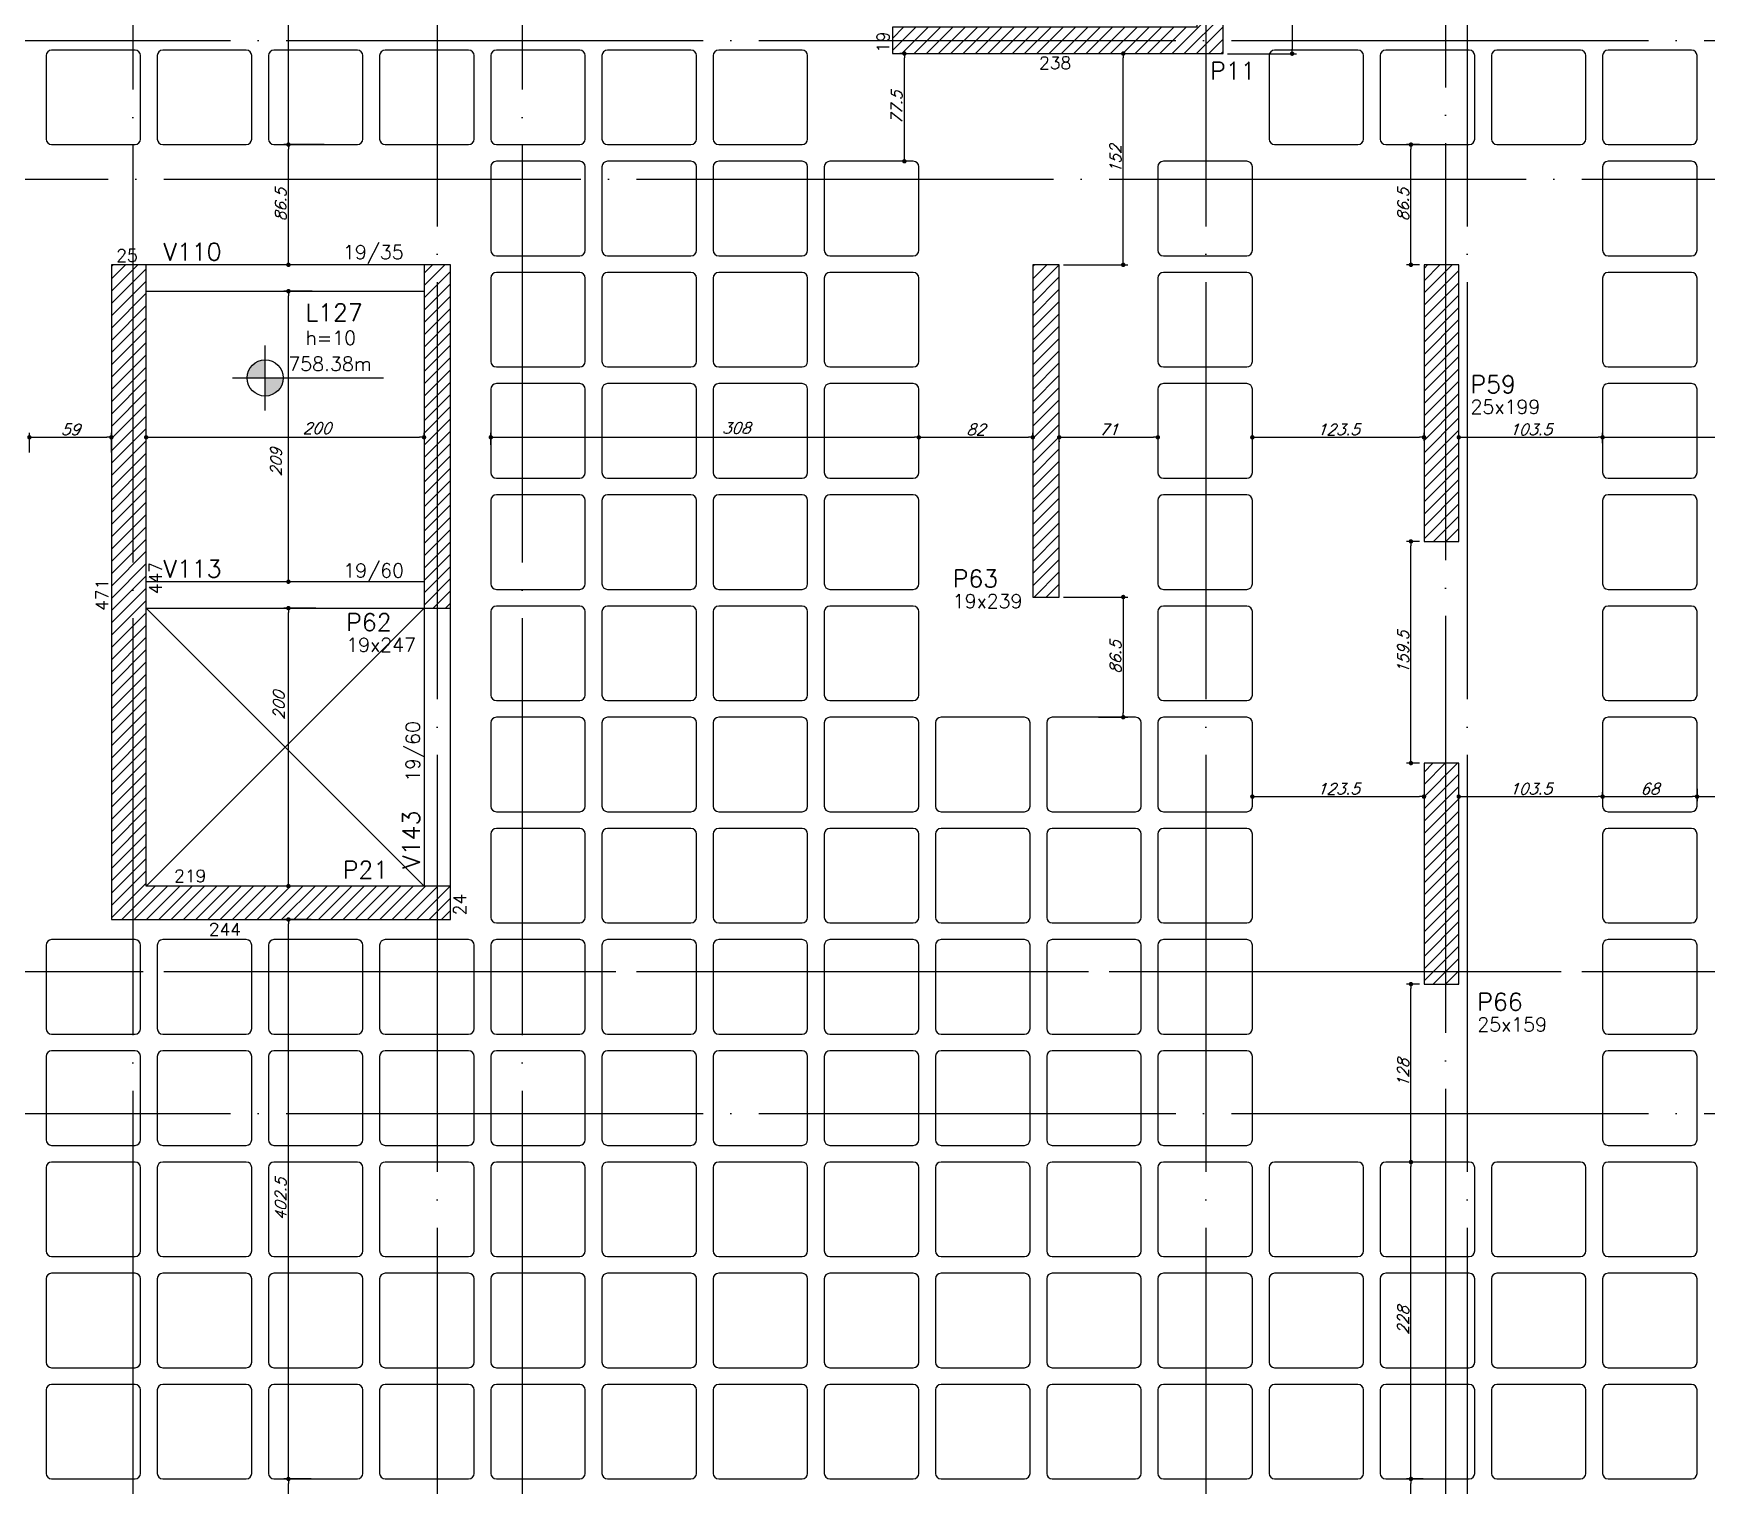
# Model space of a CAD drawing. Extents: x -4172 to 5482, y -2094 to 2406.
# Drawn here: x 1214 to 2418, y -385 to 660 of the extents above; entities that cross this region are included whole.
import ezdxf
from ezdxf.enums import TextEntityAlignment as Align

# ---------------------------------------------------------------- set-up
doc = ezdxf.new("R2010")
doc.units = 0
doc.header["$LTSCALE"] = 50
doc.header["$MEASUREMENT"] = 0
doc.linetypes.add('EIXO', pattern=[6.8, 6, -0.4, 0, -0.4])
doc.layers.get('0').update_dxf_attribs({"linetype": 'CONTINUOUS'})
doc.layers.get('DEFPOINTS').update_dxf_attribs({"linetype": 'CONTINUOUS'})
for name, color, linetype in [('251', 5, 'CONTINUOUS'), ('F-COTAS', 106, 'CONTINUOUS'), ('F-COTAS-FUROS', 50, 'CONTINUOUS'), ('F-CUBETA', 1, 'CONTINUOUS'), ('F-EIXO', 12, 'EIXO'), ('F-LAJES-DIM', 2, 'CONTINUOUS'), ('F-LAJES-NOME', 4, 'CONTINUOUS'), ('F-NÍVEL-PLANTA', 2, 'CONTINUOUS'), ('F-PILARES-DIM', 172, 'CONTINUOUS'), ('F-PILARES-HACH', 174, 'CONTINUOUS'), ('F-PILARES-NOME', 170, 'CONTINUOUS'), ('F-PILARES-S', 170, 'CONTINUOUS'), ('F-TEXTO', 6, 'CONTINUOUS'), ('F-VIGAS', 3, 'CONTINUOUS'), ('F-VIGAS-DIM', 2, 'CONTINUOUS'), ('F-VIGAS-NOME', 4, 'CONTINUOUS'), ('F-VÃO', 1, 'CONTINUOUS')]:
    doc.layers.add(name, color=color, linetype=linetype)
doc.styles.add('CP-TEXT-INCL', font='romans.shx', dxfattribs={"oblique": 20})
doc.styles.add('MCP', font='romans.shx')
doc.styles.add('ROMANS', font='romans.shx')
doc.dimstyles.new('CP-COTAS-50', dxfattribs={"dimscale": 0.64, "dimtxt": 12.5, "dimasz": 5, "dimexe": 5, "dimexo": 5, "dimgap": 2.5, "dimtad": 1, "dimdec": 1, "dimdsep": 46, "dimtxsty": 'CP-TEXT-INCL', "dimblk1": 'DOT', "dimblk2": 'DOT', "dimsah": 1, "dimcen": 9, "dimclrd": 256, "dimclre": 256, "dimclrt": 256, "dimadec": 0, "dimazin": 0, "dimtfac": 1, "dimtdec": 1, "dimtmove": 2, "dimatfit": 3, "dimldrblk": 'DOT', "dimfxl": 0, "dimtolj": 1, "dimarcsym": 0})

# ---------------------------------------------------------------- blocks, each defined once
blk = doc.blocks.new('_VAONER063650636500869008690')
at = {"layer": '251', "color": 1}
for p, q in [((-34, 30), (-34, -30)), ((30, 34), (-30, 34)), ((34, -30), (34, 30)), ((-30, -34), (30, -34))]:
    blk.add_line(p, q, dxfattribs=at)
for centre, start, end in [((-30, 30), 90, 180), ((30, 30), 0, 90), ((-30, -30), 180, 270), ((30, -30), 270, 0)]:
    blk.add_arc(centre, 4, start, end, dxfattribs=at)
blk = doc.blocks.new('*U4')
at = {"layer": 'F-EIXO'}
blk.add_line((0, 0), (7197, 0), dxfattribs=at)
at = {"layer": 'F-TEXTO', "style": 'ROMANS'}
blk.add_attdef('EIXO', text='', height=17.5, dxfattribs=at).set_placement((-28.2072, 0), align=Align.MIDDLE_CENTER)
blk = doc.blocks.new('*U5')
at = {"layer": 'F-EIXO'}
blk.add_line((0, 0), (7285, 0), dxfattribs=at)
at = {"layer": 'F-TEXTO', "style": 'ROMANS'}
blk.add_attdef('EIXO', text='', height=17.5, dxfattribs=at).set_placement((-28.2072, 0), align=Align.MIDDLE_CENTER)
blk = doc.blocks.new('*U7')
at = {"layer": 'F-EIXO'}
blk.add_line((0, 0), (0, -3126.4), dxfattribs=at)
at = {"layer": 'F-TEXTO', "style": 'ROMANS'}
blk.add_attdef('EIXO', text='', height=17.5, rotation=360, dxfattribs=at).set_placement((0, 28.2), align=Align.MIDDLE_CENTER)
blk = doc.blocks.new('*U42')
at = {"layer": 'F-EIXO'}
blk.add_line((0, 0), (0, -3027.9), dxfattribs=at)
at = {"layer": 'F-TEXTO', "style": 'ROMANS'}
blk.add_attdef('EIXO', text='', height=17.5, rotation=360, dxfattribs=at).set_placement((0, 28.2), align=Align.MIDDLE_CENTER)
blk = doc.blocks.new('*U43')
at = {"layer": 'F-EIXO'}
blk.add_line((0, 0), (0, -3127.9), dxfattribs=at)
at = {"layer": 'F-TEXTO', "style": 'ROMANS'}
blk.add_attdef('EIXO', text='', height=17.5, rotation=360, dxfattribs=at).set_placement((0, 28.2), align=Align.MIDDLE_CENTER)
blk = doc.blocks.new('*U41')
at = {"layer": 'F-EIXO'}
blk.add_line((0, 0), (0, -3126.4), dxfattribs=at)
at = {"layer": 'F-TEXTO', "style": 'ROMANS'}
blk.add_attdef('EIXO', text='', height=17.5, rotation=360, dxfattribs=at).set_placement((0, 28.2), align=Align.MIDDLE_CENTER)
blk = doc.blocks.new('Nível - Planta')
at = {"layer": 'F-NÍVEL-PLANTA'}
h = blk.add_hatch(color=71, dxfattribs=at)
h.paths.add_polyline_path([(0, 0), (0, 0.26, 0.414214), (-0.26, 0)])
h.paths.add_polyline_path([(0.26, 0), (0, 0), (0, -0.26, 0.414214)])
for p, q in [((0, -0.469), (0, 0.469)), ((-0.469, 0), (1.704, 0))]:
    blk.add_line(p, q, dxfattribs=at)
blk.add_circle((0, 0), 0.26, dxfattribs=at)
at = {"layer": 'F-TEXTO', "color": 3, "style": 'MCP'}
blk.add_attdef('NÍVEL', (0.333, 0.102), '', height=0.2, dxfattribs=at)
blk = doc.blocks.new('_DOT')
at = {"color": 0, "linetype": 'ByBlock'}
blk.add_line((-0.5, 0), (-1, 0), dxfattribs=at)
at = {"color": 0, "linetype": 'ByBlock', "const_width": 0.5}
blk.add_lwpolyline([(-0.25, 0, 1), (0.25, 0, 1)], format="xyb", close=True, dxfattribs=at)
blk = doc.blocks.new('*D188')
at = {"layer": 'DEFPOINTS', "color": 0, "linetype": 'Continuous', "transparency": 16777216}
for p in [(2085, 719), (2070, 645.4), (2119.6, 645.4)]:
    blk.add_point(p, dxfattribs=at)
at = {"layer": 'F-COTAS-FUROS', "linetype": 'Continuous', "lineweight": -2, "transparency": 16777216}
for p, q in [((2088.2, 719), (2122.8, 719)), ((2119.6, 715.8), (2119.6, 648.6)), ((2073.2, 645.4), (2122.8, 645.4))]:
    blk.add_line(p, q, dxfattribs=at)
at = {"layer": 'F-COTAS-FUROS', "linetype": 'Continuous', "lineweight": -2, "transparency": 16777216, "xscale": 3.2, "yscale": 3.2, "zscale": 3.2}
for p, rotation in [((2119.6, 719), 90), ((2119.6, 645.4), 270)]:
    blk.add_blockref('_DOT', p, dxfattribs=dict(at, rotation=rotation))
at = {"layer": 'F-COTAS-FUROS', "linetype": 'Continuous', "transparency": 16777216, "insert": (2113.4, 691.4), "char_height": 8, "attachment_point": 5, "rotation": 90, "style": 'CP-TEXT-INCL'}
blk.add_mtext('\\A1;73.6', dxfattribs=at)
blk = doc.blocks.new('*D207')
at = {"layer": 'DEFPOINTS', "color": 0, "linetype": 'Continuous', "transparency": 16777216}
for p in [(2205.1, -380), (2213.6, -380), (2213.6, -444.5)]:
    blk.add_point(p, dxfattribs=at)
at = {"layer": 'F-COTAS', "linetype": 'Continuous', "lineweight": -2, "transparency": 16777216}
for p, q in [((2210.4, -380), (2201.9, -380)), ((2205.1, -441.3), (2205.1, -383.2)), ((2210.4, -444.5), (2201.9, -444.5))]:
    blk.add_line(p, q, dxfattribs=at)
at = {"layer": 'F-COTAS', "linetype": 'Continuous', "lineweight": -2, "transparency": 16777216, "xscale": 3.2, "yscale": 3.2, "zscale": 3.2}
for p, rotation in [((2205.1, -380), 90), ((2205.1, -444.5), 270)]:
    blk.add_blockref('_DOT', p, dxfattribs=dict(at, rotation=rotation))
at = {"layer": 'F-COTAS', "linetype": 'Continuous', "transparency": 16777216, "insert": (2199.5, -412.3), "char_height": 8, "attachment_point": 5, "rotation": 90, "style": 'CP-TEXT-INCL'}
blk.add_mtext('\\A1;64.5', dxfattribs=at)
blk = doc.blocks.new('*D211')
at = {"layer": 'DEFPOINTS', "color": 0, "linetype": 'Continuous', "transparency": 16777216}
for p in [(1397.4, -380), (1411.3, -380), (1411.3, -484.5)]:
    blk.add_point(p, dxfattribs=at)
at = {"layer": 'F-COTAS', "linetype": 'Continuous', "lineweight": -2, "transparency": 16777216}
for p, q in [((1408.1, -380), (1394.2, -380)), ((1397.4, -481.3), (1397.4, -383.2)), ((1408.1, -484.5), (1394.2, -484.5))]:
    blk.add_line(p, q, dxfattribs=at)
at = {"layer": 'F-COTAS', "linetype": 'Continuous', "lineweight": -2, "transparency": 16777216, "xscale": 3.2, "yscale": 3.2, "zscale": 3.2}
for p, rotation in [((1397.4, -380), 90), ((1397.4, -484.5), 270)]:
    blk.add_blockref('_DOT', p, dxfattribs=dict(at, rotation=rotation))
at = {"layer": 'F-COTAS', "linetype": 'Continuous', "transparency": 16777216, "insert": (1391.8, -440.6), "char_height": 8, "attachment_point": 5, "rotation": 90, "style": 'CP-TEXT-INCL'}
blk.add_mtext('\\A1;104.5', dxfattribs=at)
blk = doc.blocks.new('*D215')
at = {"layer": 'DEFPOINTS', "color": 0, "linetype": 'Continuous', "transparency": 16777216}
for p in [(2205.1, -152), (2217, -152), (2217, -380)]:
    blk.add_point(p, dxfattribs=at)
at = {"layer": 'F-COTAS', "linetype": 'Continuous', "lineweight": -2, "transparency": 16777216}
for p, q in [((2213.8, -152), (2201.9, -152)), ((2205.1, -376.8), (2205.1, -155.2)), ((2213.8, -380), (2201.9, -380))]:
    blk.add_line(p, q, dxfattribs=at)
at = {"layer": 'F-COTAS', "linetype": 'Continuous', "lineweight": -2, "transparency": 16777216, "xscale": 3.2, "yscale": 3.2, "zscale": 3.2}
for p, rotation in [((2205.1, -152), 90), ((2205.1, -380), 270)]:
    blk.add_blockref('_DOT', p, dxfattribs=dict(at, rotation=rotation))
at = {"layer": 'F-COTAS', "linetype": 'Continuous', "transparency": 16777216, "insert": (2199.5, -266), "char_height": 8, "attachment_point": 5, "rotation": 90, "style": 'CP-TEXT-INCL'}
blk.add_mtext('\\A1;228', dxfattribs=at)
blk = doc.blocks.new('*D216')
at = {"layer": 'DEFPOINTS', "color": 0, "linetype": 'Continuous', "transparency": 16777216}
for p in [(2205.1, -24), (2214.5, -24), (2217, -152)]:
    blk.add_point(p, dxfattribs=at)
at = {"layer": 'F-COTAS', "linetype": 'Continuous', "lineweight": -2, "transparency": 16777216}
for p, q in [((2211.3, -24), (2201.9, -24)), ((2205.1, -148.8), (2205.1, -27.2)), ((2213.8, -152), (2201.9, -152))]:
    blk.add_line(p, q, dxfattribs=at)
at = {"layer": 'F-COTAS', "linetype": 'Continuous', "lineweight": -2, "transparency": 16777216, "xscale": 3.2, "yscale": 3.2, "zscale": 3.2}
for p, rotation in [((2205.1, -24), 90), ((2205.1, -152), 270)]:
    blk.add_blockref('_DOT', p, dxfattribs=dict(at, rotation=rotation))
at = {"layer": 'F-COTAS', "linetype": 'Continuous', "transparency": 16777216, "insert": (2199.5, -88), "char_height": 8, "attachment_point": 5, "rotation": 90, "style": 'CP-TEXT-INCL'}
blk.add_mtext('\\A1;128', dxfattribs=at)
blk = doc.blocks.new('*D217')
at = {"layer": 'DEFPOINTS', "color": 0, "linetype": 'Continuous', "transparency": 16777216}
for p in [(2205.1, 294.5), (2214.5, 294.5), (2214.5, 135)]:
    blk.add_point(p, dxfattribs=at)
at = {"layer": 'F-COTAS', "linetype": 'Continuous', "lineweight": -2, "transparency": 16777216}
for p, q in [((2211.3, 294.5), (2201.9, 294.5)), ((2205.1, 138.2), (2205.1, 291.3)), ((2211.3, 135), (2201.9, 135))]:
    blk.add_line(p, q, dxfattribs=at)
at = {"layer": 'F-COTAS', "linetype": 'Continuous', "lineweight": -2, "transparency": 16777216, "xscale": 3.2, "yscale": 3.2, "zscale": 3.2}
for p, rotation in [((2205.1, 294.5), 90), ((2205.1, 135), 270)]:
    blk.add_blockref('_DOT', p, dxfattribs=dict(at, rotation=rotation))
at = {"layer": 'F-COTAS', "linetype": 'Continuous', "transparency": 16777216, "insert": (2199.5, 214.7), "char_height": 8, "attachment_point": 5, "rotation": 90, "style": 'CP-TEXT-INCL'}
blk.add_mtext('\\A1;159.5', dxfattribs=at)
blk = doc.blocks.new('*D218')
at = {"layer": 'DEFPOINTS', "color": 0, "linetype": 'Continuous', "transparency": 16777216}
for p in [(2205.1, 580), (2214.5, 580), (2214.5, 493.5)]:
    blk.add_point(p, dxfattribs=at)
at = {"layer": 'F-COTAS', "linetype": 'Continuous', "lineweight": -2, "transparency": 16777216}
for p, q in [((2211.3, 580), (2201.9, 580)), ((2205.1, 496.7), (2205.1, 576.8)), ((2211.3, 493.5), (2201.9, 493.5))]:
    blk.add_line(p, q, dxfattribs=at)
at = {"layer": 'F-COTAS', "linetype": 'Continuous', "lineweight": -2, "transparency": 16777216, "xscale": 3.2, "yscale": 3.2, "zscale": 3.2}
for p, rotation in [((2205.1, 580), 90), ((2205.1, 493.5), 270)]:
    blk.add_blockref('_DOT', p, dxfattribs=dict(at, rotation=rotation))
at = {"layer": 'F-COTAS', "linetype": 'Continuous', "transparency": 16777216, "insert": (2199.5, 536.7), "char_height": 8, "attachment_point": 5, "rotation": 90, "style": 'CP-TEXT-INCL'}
blk.add_mtext('\\A1;86.5', dxfattribs=at)
blk = doc.blocks.new('*D219')
at = {"layer": 'DEFPOINTS', "color": 0, "linetype": 'Continuous', "transparency": 16777216}
for p in [(2091, 110.9), (2214.5, 110.9), (2214.5, 110.9)]:
    blk.add_point(p, dxfattribs=at)
at = {"layer": 'F-COTAS', "linetype": 'Continuous', "lineweight": -2, "transparency": 16777216}
blk.add_line((2094.2, 110.9), (2211.3, 110.9), dxfattribs=at)
at = {"layer": 'F-COTAS', "linetype": 'Continuous', "lineweight": -2, "transparency": 16777216, "xscale": 3.2, "yscale": 3.2, "zscale": 3.2, "rotation": 180}
blk.add_blockref('_DOT', (2091, 110.9), dxfattribs=at)
at = {"layer": 'F-COTAS', "linetype": 'Continuous', "lineweight": -2, "transparency": 16777216, "xscale": 3.2, "yscale": 3.2, "zscale": 3.2}
blk.add_blockref('_DOT', (2214.5, 110.9), dxfattribs=at)
at = {"layer": 'F-COTAS', "linetype": 'Continuous', "transparency": 16777216, "insert": (2152.8, 116.5), "char_height": 8, "attachment_point": 5, "style": 'CP-TEXT-INCL'}
blk.add_mtext('\\A1;123.5', dxfattribs=at)
blk = doc.blocks.new('*D220')
at = {"layer": 'DEFPOINTS', "color": 0, "linetype": 'Continuous', "transparency": 16777216}
for p in [(2343, 110.9), (2239.5, 107.3), (2343, 107.3)]:
    blk.add_point(p, dxfattribs=at)
at = {"layer": 'F-COTAS', "linetype": 'Continuous', "lineweight": -2, "transparency": 16777216}
for p, q in [((2239.5, 110.5), (2239.5, 114.1)), ((2242.7, 110.9), (2339.8, 110.9)), ((2343, 110.5), (2343, 114.1))]:
    blk.add_line(p, q, dxfattribs=at)
at = {"layer": 'F-COTAS', "linetype": 'Continuous', "lineweight": -2, "transparency": 16777216, "xscale": 3.2, "yscale": 3.2, "zscale": 3.2, "rotation": 180}
blk.add_blockref('_DOT', (2239.5, 110.9), dxfattribs=at)
at = {"layer": 'F-COTAS', "linetype": 'Continuous', "lineweight": -2, "transparency": 16777216, "xscale": 3.2, "yscale": 3.2, "zscale": 3.2}
blk.add_blockref('_DOT', (2343, 110.9), dxfattribs=at)
at = {"layer": 'F-COTAS', "linetype": 'Continuous', "transparency": 16777216, "insert": (2291.2, 116.5), "char_height": 8, "attachment_point": 5, "style": 'CP-TEXT-INCL'}
blk.add_mtext('\\A1;103.5', dxfattribs=at)
blk = doc.blocks.new('*D221')
at = {"layer": 'DEFPOINTS', "color": 0, "linetype": 'Continuous', "transparency": 16777216}
for p in [(2343, 119.7), (2411, 119.7), (2411, 110.9)]:
    blk.add_point(p, dxfattribs=at)
at = {"layer": 'F-COTAS', "linetype": 'Continuous', "lineweight": -2, "transparency": 16777216}
for p, q in [((2343, 116.5), (2343, 107.7)), ((2346.2, 110.9), (2407.8, 110.9)), ((2411, 116.5), (2411, 107.7))]:
    blk.add_line(p, q, dxfattribs=at)
at = {"layer": 'F-COTAS', "linetype": 'Continuous', "lineweight": -2, "transparency": 16777216, "xscale": 3.2, "yscale": 3.2, "zscale": 3.2, "rotation": 180}
blk.add_blockref('_DOT', (2343, 110.9), dxfattribs=at)
at = {"layer": 'F-COTAS', "linetype": 'Continuous', "lineweight": -2, "transparency": 16777216, "xscale": 3.2, "yscale": 3.2, "zscale": 3.2}
blk.add_blockref('_DOT', (2411, 110.9), dxfattribs=at)
at = {"layer": 'F-COTAS', "linetype": 'Continuous', "transparency": 16777216, "insert": (2377, 116.5), "char_height": 8, "attachment_point": 5, "style": 'CP-TEXT-INCL'}
blk.add_mtext('\\A1;68', dxfattribs=at)
blk = doc.blocks.new('*D222')
at = {"layer": 'DEFPOINTS', "color": 0, "linetype": 'Continuous', "transparency": 16777216}
for p in [(2411, 118.9), (2581, 118.9), (2581, 110.9)]:
    blk.add_point(p, dxfattribs=at)
at = {"layer": 'F-COTAS', "linetype": 'Continuous', "lineweight": -2, "transparency": 16777216}
for p, q in [((2411, 115.7), (2411, 107.7)), ((2414.2, 110.9), (2577.8, 110.9)), ((2581, 115.7), (2581, 107.7))]:
    blk.add_line(p, q, dxfattribs=at)
at = {"layer": 'F-COTAS', "linetype": 'Continuous', "lineweight": -2, "transparency": 16777216, "xscale": 3.2, "yscale": 3.2, "zscale": 3.2, "rotation": 180}
blk.add_blockref('_DOT', (2411, 110.9), dxfattribs=at)
at = {"layer": 'F-COTAS', "linetype": 'Continuous', "lineweight": -2, "transparency": 16777216, "xscale": 3.2, "yscale": 3.2, "zscale": 3.2}
blk.add_blockref('_DOT', (2581, 110.9), dxfattribs=at)
at = {"layer": 'F-COTAS', "linetype": 'Continuous', "transparency": 16777216, "insert": (2496, 116.5), "char_height": 8, "attachment_point": 5, "style": 'CP-TEXT-INCL'}
blk.add_mtext('\\A1;170', dxfattribs=at)
blk = doc.blocks.new('*D229')
at = {"layer": 'DEFPOINTS', "color": 0, "linetype": 'Continuous', "transparency": 16777216}
for p in [(1851, 366.7), (1933, 369.4), (1933, 366.7)]:
    blk.add_point(p, dxfattribs=at)
at = {"layer": 'F-COTAS', "linetype": 'Continuous', "lineweight": -2, "transparency": 16777216}
for p, q in [((1851, 369.9), (1851, 372.6)), ((1854.2, 369.4), (1929.8, 369.4)), ((1933, 369.9), (1933, 372.6))]:
    blk.add_line(p, q, dxfattribs=at)
at = {"layer": 'F-COTAS', "linetype": 'Continuous', "lineweight": -2, "transparency": 16777216, "xscale": 3.2, "yscale": 3.2, "zscale": 3.2, "rotation": 180}
blk.add_blockref('_DOT', (1851, 369.4), dxfattribs=at)
at = {"layer": 'F-COTAS', "linetype": 'Continuous', "lineweight": -2, "transparency": 16777216, "xscale": 3.2, "yscale": 3.2, "zscale": 3.2}
blk.add_blockref('_DOT', (1933, 369.4), dxfattribs=at)
at = {"layer": 'F-COTAS', "linetype": 'Continuous', "transparency": 16777216, "insert": (1892, 375), "char_height": 8, "attachment_point": 5, "style": 'CP-TEXT-INCL'}
blk.add_mtext('\\A1;82', dxfattribs=at)
blk = doc.blocks.new('*D230')
at = {"layer": 'DEFPOINTS', "color": 0, "linetype": 'Continuous', "transparency": 16777216}
for p in [(1952, 370.1), (2023, 370.1), (2023, 369.4)]:
    blk.add_point(p, dxfattribs=at)
at = {"layer": 'F-COTAS', "linetype": 'Continuous', "lineweight": -2, "transparency": 16777216}
for p, q in [((1952, 366.9), (1952, 366.2)), ((1955.2, 369.4), (2019.8, 369.4)), ((2023, 366.9), (2023, 366.2))]:
    blk.add_line(p, q, dxfattribs=at)
at = {"layer": 'F-COTAS', "linetype": 'Continuous', "lineweight": -2, "transparency": 16777216, "xscale": 3.2, "yscale": 3.2, "zscale": 3.2, "rotation": 180}
blk.add_blockref('_DOT', (1952, 369.4), dxfattribs=at)
at = {"layer": 'F-COTAS', "linetype": 'Continuous', "lineweight": -2, "transparency": 16777216, "xscale": 3.2, "yscale": 3.2, "zscale": 3.2}
blk.add_blockref('_DOT', (2023, 369.4), dxfattribs=at)
at = {"layer": 'F-COTAS', "linetype": 'Continuous', "transparency": 16777216, "insert": (1987.5, 375), "char_height": 8, "attachment_point": 5, "style": 'CP-TEXT-INCL'}
blk.add_mtext('\\A1;71', dxfattribs=at)
blk = doc.blocks.new('*D231')
at = {"layer": 'DEFPOINTS', "color": 0, "linetype": 'Continuous', "transparency": 16777216}
for p in [(2091, 363.6), (2214.5, 369.4), (2214.5, 363.6)]:
    blk.add_point(p, dxfattribs=at)
at = {"layer": 'F-COTAS', "linetype": 'Continuous', "lineweight": -2, "transparency": 16777216}
for p, q in [((2091, 366.8), (2091, 372.6)), ((2094.2, 369.4), (2211.3, 369.4)), ((2214.5, 366.8), (2214.5, 372.6))]:
    blk.add_line(p, q, dxfattribs=at)
at = {"layer": 'F-COTAS', "linetype": 'Continuous', "lineweight": -2, "transparency": 16777216, "xscale": 3.2, "yscale": 3.2, "zscale": 3.2, "rotation": 180}
blk.add_blockref('_DOT', (2091, 369.4), dxfattribs=at)
at = {"layer": 'F-COTAS', "linetype": 'Continuous', "lineweight": -2, "transparency": 16777216, "xscale": 3.2, "yscale": 3.2, "zscale": 3.2}
blk.add_blockref('_DOT', (2214.5, 369.4), dxfattribs=at)
at = {"layer": 'F-COTAS', "linetype": 'Continuous', "transparency": 16777216, "insert": (2152.8, 375), "char_height": 8, "attachment_point": 5, "style": 'CP-TEXT-INCL'}
blk.add_mtext('\\A1;123.5', dxfattribs=at)
blk = doc.blocks.new('*D232')
at = {"layer": 'DEFPOINTS', "color": 0, "linetype": 'Continuous', "transparency": 16777216}
for p in [(2239.5, 369.4), (2343, 369.4), (2343, 369.4)]:
    blk.add_point(p, dxfattribs=at)
at = {"layer": 'F-COTAS', "linetype": 'Continuous', "lineweight": -2, "transparency": 16777216}
blk.add_line((2242.7, 369.4), (2339.8, 369.4), dxfattribs=at)
at = {"layer": 'F-COTAS', "linetype": 'Continuous', "lineweight": -2, "transparency": 16777216, "xscale": 3.2, "yscale": 3.2, "zscale": 3.2, "rotation": 180}
blk.add_blockref('_DOT', (2239.5, 369.4), dxfattribs=at)
at = {"layer": 'F-COTAS', "linetype": 'Continuous', "lineweight": -2, "transparency": 16777216, "xscale": 3.2, "yscale": 3.2, "zscale": 3.2}
blk.add_blockref('_DOT', (2343, 369.4), dxfattribs=at)
at = {"layer": 'F-COTAS', "linetype": 'Continuous', "transparency": 16777216, "insert": (2291.2, 375), "char_height": 8, "attachment_point": 5, "style": 'CP-TEXT-INCL'}
blk.add_mtext('\\A1;103.5', dxfattribs=at)
blk = doc.blocks.new('*D233')
at = {"layer": 'DEFPOINTS', "color": 0, "linetype": 'Continuous', "transparency": 16777216}
for p in [(2343, 361.9), (3211, 369.4), (3211, 361.9)]:
    blk.add_point(p, dxfattribs=at)
at = {"layer": 'F-COTAS', "linetype": 'Continuous', "lineweight": -2, "transparency": 16777216}
for p, q in [((2343, 365.1), (2343, 372.6)), ((2346.2, 369.4), (3207.8, 369.4)), ((3211, 365.1), (3211, 372.6))]:
    blk.add_line(p, q, dxfattribs=at)
at = {"layer": 'F-COTAS', "linetype": 'Continuous', "lineweight": -2, "transparency": 16777216, "xscale": 3.2, "yscale": 3.2, "zscale": 3.2, "rotation": 180}
blk.add_blockref('_DOT', (2343, 369.4), dxfattribs=at)
at = {"layer": 'F-COTAS', "linetype": 'Continuous', "lineweight": -2, "transparency": 16777216, "xscale": 3.2, "yscale": 3.2, "zscale": 3.2}
blk.add_blockref('_DOT', (3211, 369.4), dxfattribs=at)
at = {"layer": 'F-COTAS', "linetype": 'Continuous', "transparency": 16777216, "insert": (2777, 375), "char_height": 8, "attachment_point": 5, "style": 'CP-TEXT-INCL'}
blk.add_mtext('\\A1;868', dxfattribs=at)
blk = doc.blocks.new('*D235')
at = {"layer": 'DEFPOINTS', "color": 0, "linetype": 'Continuous', "transparency": 16777216}
for p in [(1851, 369.4), (1543, 360.8), (1851, 360.8)]:
    blk.add_point(p, dxfattribs=at)
at = {"layer": 'F-COTAS', "linetype": 'Continuous', "lineweight": -2, "transparency": 16777216}
for p, q in [((1543, 364), (1543, 372.6)), ((1546.2, 369.4), (1847.8, 369.4)), ((1851, 364), (1851, 372.6))]:
    blk.add_line(p, q, dxfattribs=at)
at = {"layer": 'F-COTAS', "linetype": 'Continuous', "lineweight": -2, "transparency": 16777216, "xscale": 3.2, "yscale": 3.2, "zscale": 3.2, "rotation": 180}
blk.add_blockref('_DOT', (1543, 369.4), dxfattribs=at)
at = {"layer": 'F-COTAS', "linetype": 'Continuous', "lineweight": -2, "transparency": 16777216, "xscale": 3.2, "yscale": 3.2, "zscale": 3.2}
blk.add_blockref('_DOT', (1851, 369.4), dxfattribs=at)
at = {"layer": 'F-COTAS', "linetype": 'Continuous', "transparency": 16777216, "insert": (1719.6, 376.1), "char_height": 8, "attachment_point": 5, "style": 'CP-TEXT-INCL'}
blk.add_mtext('\\A1;308', dxfattribs=at)
blk = doc.blocks.new('*D243')
at = {"layer": 'DEFPOINTS', "color": 0, "linetype": 'Continuous', "transparency": 16777216}
for p in [(1397.4, 22.5), (1417, 22.5), (1417, -380)]:
    blk.add_point(p, dxfattribs=at)
at = {"layer": 'F-COTAS', "linetype": 'Continuous', "lineweight": -2, "transparency": 16777216}
for p, q in [((1413.8, 22.5), (1394.2, 22.5)), ((1397.4, -376.8), (1397.4, 19.3)), ((1413.8, -380), (1394.2, -380))]:
    blk.add_line(p, q, dxfattribs=at)
at = {"layer": 'F-COTAS', "linetype": 'Continuous', "lineweight": -2, "transparency": 16777216, "xscale": 3.2, "yscale": 3.2, "zscale": 3.2}
for p, rotation in [((1397.4, 22.5), 90), ((1397.4, -380), 270)]:
    blk.add_blockref('_DOT', p, dxfattribs=dict(at, rotation=rotation))
at = {"layer": 'F-COTAS', "linetype": 'Continuous', "transparency": 16777216, "insert": (1391.8, -178.8), "char_height": 8, "attachment_point": 5, "rotation": 90, "style": 'CP-TEXT-INCL'}
blk.add_mtext('\\A1;402.5', dxfattribs=at)
blk = doc.blocks.new('*D244')
at = {"layer": 'DEFPOINTS', "color": 0, "linetype": 'Continuous', "transparency": 16777216}
for p in [(1397.4, 246.5), (1420.3, 246.5), (1420.3, 46.5)]:
    blk.add_point(p, dxfattribs=at)
at = {"layer": 'F-COTAS', "linetype": 'Continuous', "lineweight": -2, "transparency": 16777216}
for p, q in [((1417.1, 246.5), (1394.2, 246.5)), ((1397.4, 49.7), (1397.4, 243.3)), ((1417.1, 46.5), (1394.2, 46.5))]:
    blk.add_line(p, q, dxfattribs=at)
at = {"layer": 'F-COTAS', "linetype": 'Continuous', "lineweight": -2, "transparency": 16777216, "xscale": 3.2, "yscale": 3.2, "zscale": 3.2}
for p, rotation in [((1397.4, 246.5), 90), ((1397.4, 46.5), 270)]:
    blk.add_blockref('_DOT', p, dxfattribs=dict(at, rotation=rotation))
at = {"layer": 'F-COTAS', "linetype": 'Continuous', "transparency": 16777216, "insert": (1390.5, 176.4), "char_height": 8, "attachment_point": 5, "rotation": 90, "style": 'CP-TEXT-INCL'}
blk.add_mtext('\\A1;200', dxfattribs=at)
blk = doc.blocks.new('*D245')
at = {"layer": 'DEFPOINTS', "color": 0, "linetype": 'Continuous', "transparency": 16777216}
for p in [(1397.4, 474.5), (1417.6, 474.5), (1417.6, 265.5)]:
    blk.add_point(p, dxfattribs=at)
at = {"layer": 'F-COTAS', "linetype": 'Continuous', "lineweight": -2, "transparency": 16777216}
for p, q in [((1414.4, 474.5), (1394.2, 474.5)), ((1397.4, 268.7), (1397.4, 471.3)), ((1414.4, 265.5), (1394.2, 265.5))]:
    blk.add_line(p, q, dxfattribs=at)
at = {"layer": 'F-COTAS', "linetype": 'Continuous', "lineweight": -2, "transparency": 16777216, "xscale": 3.2, "yscale": 3.2, "zscale": 3.2}
for p, rotation in [((1397.4, 474.5), 90), ((1397.4, 265.5), 270)]:
    blk.add_blockref('_DOT', p, dxfattribs=dict(at, rotation=rotation))
at = {"layer": 'F-COTAS', "linetype": 'Continuous', "transparency": 16777216, "insert": (1388.5, 351.5), "char_height": 8, "attachment_point": 5, "rotation": 90, "style": 'CP-TEXT-INCL'}
blk.add_mtext('\\A1;209', dxfattribs=at)
blk = doc.blocks.new('*D246')
at = {"layer": 'DEFPOINTS', "color": 0, "linetype": 'Continuous', "transparency": 16777216}
for p in [(1397.4, 580), (1414.1, 580), (1414.1, 493.5)]:
    blk.add_point(p, dxfattribs=at)
at = {"layer": 'F-COTAS', "linetype": 'Continuous', "lineweight": -2, "transparency": 16777216}
for p, q in [((1410.9, 580), (1394.2, 580)), ((1397.4, 496.7), (1397.4, 576.8)), ((1410.9, 493.5), (1394.2, 493.5))]:
    blk.add_line(p, q, dxfattribs=at)
at = {"layer": 'F-COTAS', "linetype": 'Continuous', "lineweight": -2, "transparency": 16777216, "xscale": 3.2, "yscale": 3.2, "zscale": 3.2}
for p, rotation in [((1397.4, 580), 90), ((1397.4, 493.5), 270)]:
    blk.add_blockref('_DOT', p, dxfattribs=dict(at, rotation=rotation))
at = {"layer": 'F-COTAS', "linetype": 'Continuous', "transparency": 16777216, "insert": (1391.8, 536.7), "char_height": 8, "attachment_point": 5, "rotation": 90, "style": 'CP-TEXT-INCL'}
blk.add_mtext('\\A1;86.5', dxfattribs=at)
blk = doc.blocks.new('*D247')
at = {"layer": 'DEFPOINTS', "color": 0, "linetype": 'Continuous', "transparency": 16777216}
for p in [(1397.4, 728), (1417, 728), (1426.3, 580)]:
    blk.add_point(p, dxfattribs=at)
at = {"layer": 'F-COTAS', "linetype": 'Continuous', "lineweight": -2, "transparency": 16777216}
for p, q in [((1413.8, 728), (1394.2, 728)), ((1397.4, 583.2), (1397.4, 724.8)), ((1423.1, 580), (1394.2, 580))]:
    blk.add_line(p, q, dxfattribs=at)
at = {"layer": 'F-COTAS', "linetype": 'Continuous', "lineweight": -2, "transparency": 16777216, "xscale": 3.2, "yscale": 3.2, "zscale": 3.2}
for p, rotation in [((1397.4, 728), 90), ((1397.4, 580), 270)]:
    blk.add_blockref('_DOT', p, dxfattribs=dict(at, rotation=rotation))
at = {"layer": 'F-COTAS', "linetype": 'Continuous', "transparency": 16777216, "insert": (1391, 673.3), "char_height": 8, "attachment_point": 5, "rotation": 90, "style": 'CP-TEXT-INCL'}
blk.add_mtext('\\A1;148', dxfattribs=at)
blk = doc.blocks.new('*D262')
at = {"layer": 'DEFPOINTS', "color": 0, "linetype": 'Continuous', "transparency": 16777216}
for p in [(1840.6, 645.5), (1842.8, 645.5), (1842.8, 568)]:
    blk.add_point(p, dxfattribs=at)
at = {"layer": 'F-COTAS', "linetype": 'Continuous', "lineweight": -2, "transparency": 16777216}
for p, q in [((1839.6, 645.5), (1837.4, 645.5)), ((1840.6, 571.2), (1840.6, 642.3)), ((1839.6, 568), (1837.4, 568))]:
    blk.add_line(p, q, dxfattribs=at)
at = {"layer": 'F-COTAS', "linetype": 'Continuous', "lineweight": -2, "transparency": 16777216, "xscale": 3.2, "yscale": 3.2, "zscale": 3.2}
for p, rotation in [((1840.6, 645.5), 90), ((1840.6, 568), 270)]:
    blk.add_blockref('_DOT', p, dxfattribs=dict(at, rotation=rotation))
at = {"layer": 'F-COTAS', "linetype": 'Continuous', "transparency": 16777216, "insert": (1835, 606.7), "char_height": 8, "attachment_point": 5, "rotation": 90, "style": 'CP-TEXT-INCL'}
blk.add_mtext('\\A1;77.5', dxfattribs=at)
blk = doc.blocks.new('*D276')
at = {"layer": 'DEFPOINTS', "color": 0, "linetype": 'Continuous', "transparency": 16777216}
for p in [(1952, 254.5), (1977, 168), (1998.1, 168)]:
    blk.add_point(p, dxfattribs=at)
at = {"layer": 'F-COTAS', "linetype": 'Continuous', "lineweight": -2, "transparency": 16777216}
for p, q in [((1955.2, 254.5), (2001.3, 254.5)), ((1998.1, 251.3), (1998.1, 171.2)), ((1980.2, 168), (2001.3, 168))]:
    blk.add_line(p, q, dxfattribs=at)
at = {"layer": 'F-COTAS', "linetype": 'Continuous', "lineweight": -2, "transparency": 16777216, "xscale": 3.2, "yscale": 3.2, "zscale": 3.2}
for p, rotation in [((1998.1, 254.5), 90), ((1998.1, 168), 270)]:
    blk.add_blockref('_DOT', p, dxfattribs=dict(at, rotation=rotation))
at = {"layer": 'F-COTAS', "linetype": 'Continuous', "transparency": 16777216, "insert": (1992.5, 211.2), "char_height": 8, "attachment_point": 5, "rotation": 90, "style": 'CP-TEXT-INCL'}
blk.add_mtext('\\A1;86.5', dxfattribs=at)
blk = doc.blocks.new('*D277')
at = {"layer": 'DEFPOINTS', "color": 0, "linetype": 'Continuous', "transparency": 16777216}
for p in [(1971.1, 645.5), (1998.1, 645.5), (1952, 493.5)]:
    blk.add_point(p, dxfattribs=at)
at = {"layer": 'F-COTAS', "linetype": 'Continuous', "lineweight": -2, "transparency": 16777216}
for p, q in [((1974.3, 645.5), (2001.3, 645.5)), ((1998.1, 496.7), (1998.1, 642.3)), ((1955.2, 493.5), (2001.3, 493.5))]:
    blk.add_line(p, q, dxfattribs=at)
at = {"layer": 'F-COTAS', "linetype": 'Continuous', "lineweight": -2, "transparency": 16777216, "xscale": 3.2, "yscale": 3.2, "zscale": 3.2}
for p, rotation in [((1998.1, 645.5), 90), ((1998.1, 493.5), 270)]:
    blk.add_blockref('_DOT', p, dxfattribs=dict(at, rotation=rotation))
at = {"layer": 'F-COTAS', "linetype": 'Continuous', "transparency": 16777216, "insert": (1992.5, 569.5), "char_height": 8, "attachment_point": 5, "rotation": 90, "style": 'CP-TEXT-INCL'}
blk.add_mtext('\\A1;152', dxfattribs=at)
blk = doc.blocks.new('*D293')
at = {"layer": 'DEFPOINTS', "color": 0, "linetype": 'Continuous', "transparency": 16777216}
for p in [(1295, 365.4), (1495, 369.4), (1495, 365.4)]:
    blk.add_point(p, dxfattribs=at)
at = {"layer": 'F-COTAS', "linetype": 'Continuous', "lineweight": -2, "transparency": 16777216}
for p, q in [((1295, 368.6), (1295, 372.6)), ((1298.2, 369.4), (1491.8, 369.4)), ((1495, 368.6), (1495, 372.6))]:
    blk.add_line(p, q, dxfattribs=at)
at = {"layer": 'F-COTAS', "linetype": 'Continuous', "lineweight": -2, "transparency": 16777216, "xscale": 3.2, "yscale": 3.2, "zscale": 3.2, "rotation": 180}
blk.add_blockref('_DOT', (1295, 369.4), dxfattribs=at)
at = {"layer": 'F-COTAS', "linetype": 'Continuous', "lineweight": -2, "transparency": 16777216, "xscale": 3.2, "yscale": 3.2, "zscale": 3.2}
blk.add_blockref('_DOT', (1495, 369.4), dxfattribs=at)
at = {"layer": 'F-COTAS', "linetype": 'Continuous', "transparency": 16777216, "insert": (1417.9, 376), "char_height": 8, "attachment_point": 5, "style": 'CP-TEXT-INCL'}
blk.add_mtext('\\A1;200', dxfattribs=at)
blk = doc.blocks.new('*D294')
at = {"layer": 'DEFPOINTS', "color": 0, "linetype": 'Continuous', "transparency": 16777216}
for p in [(1270, 369.4), (1211, 355.2), (1270, 355.2)]:
    blk.add_point(p, dxfattribs=at)
at = {"layer": 'F-COTAS', "linetype": 'Continuous', "lineweight": -2, "transparency": 16777216}
for p, q in [((1211, 358.4), (1211, 372.6)), ((1214.2, 369.4), (1266.8, 369.4)), ((1270, 358.4), (1270, 372.6))]:
    blk.add_line(p, q, dxfattribs=at)
at = {"layer": 'F-COTAS', "linetype": 'Continuous', "lineweight": -2, "transparency": 16777216, "xscale": 3.2, "yscale": 3.2, "zscale": 3.2, "rotation": 180}
blk.add_blockref('_DOT', (1211, 369.4), dxfattribs=at)
at = {"layer": 'F-COTAS', "linetype": 'Continuous', "lineweight": -2, "transparency": 16777216, "xscale": 3.2, "yscale": 3.2, "zscale": 3.2}
blk.add_blockref('_DOT', (1270, 369.4), dxfattribs=at)
at = {"layer": 'F-COTAS', "linetype": 'Continuous', "transparency": 16777216, "insert": (1240.5, 375), "char_height": 8, "attachment_point": 5, "style": 'CP-TEXT-INCL'}
blk.add_mtext('\\A1;59', dxfattribs=at)

msp = doc.modelspace()

# ---------------------------------------------------------------- hatches: boundary and pattern name
at = {"layer": 'F-PILARES-HACH', "linetype": 'Continuous'}
h = msp.add_hatch(dxfattribs=at)
h.set_pattern_fill('ANSI31', color=256, scale=50, style=0)
h.paths.add_polyline_path([(2070, 645.5), (2070, 883.5), (1832, 883.5), (1832, 864.5), (2051, 864.5), (2051, 664.5), (1832, 664.5), (1832, 645.5)], flags=16)
h = msp.add_hatch(dxfattribs=at)
h.set_pattern_fill('ANSI31', color=256, scale=50, style=0)
h.paths.add_polyline_path([(1270, 22.5), (1514, 22.5), (1514, 46.5), (1295, 46.5), (1295, 493.5), (1270, 493.5)], flags=16)
h = msp.add_hatch(dxfattribs=at)
h.set_pattern_fill('ANSI31', color=256, scale=50, style=0)
h.paths.add_polyline_path([(1495, 246.5), (1514, 246.5), (1514, 493.5), (1495, 493.5)], flags=16)
h = msp.add_hatch(dxfattribs=at)
h.set_pattern_fill('ANSI31', color=256, scale=50, style=0)
h.paths.add_polyline_path([(1933, 254.5), (1952, 254.5), (1952, 493.5), (1933, 493.5)], flags=16)
h = msp.add_hatch(dxfattribs=at)
h.set_pattern_fill('ANSI31', color=256, scale=50, style=0)
h.paths.add_polyline_path([(2214.5, 294.5), (2239.5, 294.5), (2239.5, 493.5), (2214.5, 493.5)], flags=16)
h = msp.add_hatch(dxfattribs=at)
h.set_pattern_fill('ANSI31', color=256, scale=50, style=0)
h.paths.add_polyline_path([(2214.5, -24), (2239.5, -24), (2239.5, 135), (2214.5, 135)], flags=16)

# ---------------------------------------------------------------- linework, layer by layer
at = {"layer": 'F-EIXO'}
msp.add_line((-3768.53, -15), (3491.131, -15), dxfattribs=at)
at = {"layer": 'F-PILARES-S', "linetype": 'Continuous'}
for points in [[(2070, 645.5), (2070, 883.5), (1832, 883.5), (1832, 864.5), (2051, 864.5), (2051, 664.5), (1832, 664.5), (1832, 645.5), (2070, 645.5)], [(1270, 22.5), (1514, 22.5), (1514, 46.5), (1295, 46.5), (1295, 493.5), (1270, 493.5), (1270, 22.5)], [(1495, 246.5), (1514, 246.5), (1514, 493.5), (1495, 493.5), (1495, 246.5)], [(1933, 254.5), (1952, 254.5), (1952, 493.5), (1933, 493.5), (1933, 254.5)], [(2214.5, 294.5), (2239.5, 294.5), (2239.5, 493.5), (2214.5, 493.5), (2214.5, 294.5)], [(2214.5, -24), (2239.5, -24), (2239.5, 135), (2214.5, 135), (2214.5, -24)]]:
    msp.add_lwpolyline(points, dxfattribs=at)
at = {"layer": 'F-VIGAS'}
for points in [[(1495, 493.5), (1295, 493.5)], [(1295, 474.5), (1495, 474.5)], [(1495, 265.5), (1295, 265.5)], [(1295, 246.5), (1495, 246.5)], [(1495, 246.5), (1495, 46.5)], [(1514, 46.5), (1514, 246.5)]]:
    msp.add_lwpolyline(points, dxfattribs=at)
at = {"layer": 'F-VÃO'}
for p, q in [((1295, 46.5), (1495, 246.5)), ((1295, 246.5), (1495, 46.5))]:
    msp.add_line(p, q, dxfattribs=at)

# ---------------------------------------------------------------- block references
at = {"layer": 'F-CUBETA'}
for p in [(1257, 614), (1337, 614), (1417, 614), (1497, 614), (1577, 614), (1657, 614), (1737, 614), (2137, 614), (2217, 614), (2297, 614), (2377, 614), (1577, 534), (1657, 534), (1737, 534), (1817, 534), (2057, 534), (2377, 534), (1577, 454), (1657, 454), (1737, 454), (1817, 454), (2057, 454), (2377, 454), (1577, 374), (1657, 374), (1737, 374), (1817, 374), (2057, 374), (2377, 374), (1577, 294), (1657, 294), (1737, 294), (1817, 294), (2057, 294), (2377, 294), (1577, 214), (1657, 214), (1737, 214), (1817, 214), (2057, 214), (2377, 214), (1577, 134), (1657, 134), (1737, 134), (1817, 134), (1897, 134), (1977, 134), (2057, 134), (2377, 134), (1577, 54), (1657, 54), (1737, 54), (1817, 54), (1897, 54), (1977, 54), (2057, 54), (2377, 54), (1257, -26), (1337, -26), (1417, -26), (1497, -26), (1577, -26), (1657, -26), (1737, -26), (1817, -26), (1897, -26), (1977, -26), (2057, -26), (2377, -26), (1257, -106), (1337, -106), (1417, -106), (1497, -106), (1577, -106), (1657, -106), (1737, -106), (1817, -106), (1897, -106), (1977, -106), (2057, -106), (2377, -106), (1257, -186), (1337, -186), (1417, -186), (1497, -186), (1577, -186), (1657, -186), (1737, -186), (1817, -186), (1897, -186), (1977, -186), (2057, -186), (2137, -186), (2217, -186), (2297, -186), (2377, -186), (1257, -266), (1337, -266), (1417, -266), (1497, -266), (1577, -266), (1657, -266), (1737, -266), (1817, -266), (1897, -266), (1977, -266), (2057, -266), (2137, -266), (2217, -266), (2297, -266), (2377, -266), (1257, -346), (1337, -346), (1417, -346), (1497, -346), (1577, -346), (1657, -346), (1737, -346), (1817, -346), (1897, -346), (1977, -346), (2057, -346), (2137, -346), (2217, -346), (2297, -346), (2377, -346)]:
    msp.add_blockref('_VAONER063650636500869008690', p, dxfattribs=at)
at = {"layer": 'F-EIXO', "linetype": 'Continuous'}
for name, p in [('*U41', (1285.5, 1939.842)), ('*U7', (1565.5, 1939.842)), ('*U43', (2230, 1941.357)), ('*U42', (1504.5, 1841.357)), ('*U42', (2057.5, 1841.357)), ('*U42', (2245.5, 1841.357)), ('*U4', (-3705.761, 655)), ('*U5', (-3793.715, 555)), ('*U5', (-3793.715, -15)), ('*U4', (-3705.761, -117))]:
    msp.add_blockref(name, p, dxfattribs=at)
at = {"layer": 'F-NÍVEL-PLANTA', "linetype": 'Continuous', "xscale": 50, "yscale": 50, "zscale": 50}
msp.add_blockref('Nível - Planta', (1380.66, 412.093), dxfattribs=at).add_auto_attribs({'NÍVEL': '758.38m'})

# ---------------------------------------------------------------- texts
at = {"layer": 'F-LAJES-DIM', "linetype": 'Continuous', "style": 'MCP'}
msp.add_text('h=10', height=10, dxfattribs=at).set_placement((1409.629, 435.962))
at = {"layer": 'F-LAJES-NOME', "linetype": 'Continuous', "style": 'MCP'}
msp.add_text('L127', height=12.5, dxfattribs=at).set_placement((1409.629, 452.962))
at = {"layer": 'F-PILARES-DIM', "linetype": 'Continuous', "style": 'MCP'}
for s, p in [('19', (1829.75, 646)), ('447', (1306.25, 256.5)), ('471', (1267.75, 244.5)), ('24', (1525.25, 25.5))]:
    msp.add_text(s, height=9, rotation=90, dxfattribs=at).set_placement(p)
for s, height, p in [('238', 9, (1937.5, 634.25)), ('25', 9, (1273.5, 495.75)), ('25x199', 10, (2247.988, 386.252)), ('19x239', 10, (1875.404, 246.537)), ('19x247', 10, (1438.982, 215.089)), ('219', 9, (1315.103, 49.326)), ('244', 9, (1340.071, 10.866)), ('25x159', 10, (2252.872, -57.98))]:
    msp.add_text(s, height=height, dxfattribs=at).set_placement(p)
at = {"layer": 'F-PILARES-NOME', "linetype": 'Continuous', "style": 'MCP'}
for s, p in [('P11', (2060.545, 626.872)), ('P59', (2247.988, 401.252)), ('P63', (1875.404, 261.537)), ('P62', (1438.982, 230.089)), ('P21', (1436.46, 51.972)), ('P66', (2252.872, -42.98))]:
    msp.add_text(s, height=12.5, dxfattribs=at).set_placement(p)
at = {"layer": 'F-VIGAS-DIM', "linetype": 'Continuous', "style": 'MCP'}
for s, p in [('19/35', (1436.617, 497.558)), ('19/60', (1436.852, 268.625))]:
    msp.add_text(s, height=10, dxfattribs=at).set_placement(p)
msp.add_text('19/60', height=10, rotation=90, dxfattribs=at).set_placement((1491.875, 121.5))
at = {"layer": 'F-VIGAS-NOME', "linetype": 'Continuous', "style": 'MCP'}
for s, p in [('V110', (1307.5, 496.625)), ('V113', (1307.5, 268.625))]:
    msp.add_text(s, height=12.5, dxfattribs=at).set_placement(p)
msp.add_text('V143', height=12.5, rotation=90, dxfattribs=at).set_placement((1491.875, 59))

# ---------------------------------------------------------------- dimensions: what is measured, and where the dimension line sits
at = {"layer": 'F-COTAS', "linetype": 'Continuous'}
for base, p1, p2, picture, middle in [((1397.437, 728), (1426.345, 580), (1417, 728), '*D247', (1390.963, 673.315)), ((1397.437, 474.5), (1417.639, 265.5), (1417.639, 474.5), '*D245', (1388.521, 351.459)), ((1397.437, 246.5), (1420.317, 46.5), (1420.317, 246.5), '*D244', (1390.479, 176.374)), ((1397.437, -380), (1411.282, -484.5), (1411.282, -380), '*D211', (1391.837, -440.553))]:
    dim = msp.add_linear_dim(base=base, p1=p1, p2=p2, angle=90, dimstyle='CP-COTAS-50', override={"dimfxl": 7.5}, dxfattribs=at)
    dim.commit()
    dim.dimension.update_dxf_attribs({"geometry": picture, "text_midpoint": middle, "dimtype": 160})
for base, p1, p2, picture, middle in [((1840.606, 645.5), (1842.785, 568), (1842.785, 645.5), '*D262', (1835.006, 606.75)), ((1998.056, 645.5), (1952, 493.5), (1971.097, 645.5), '*D277', (1992.456, 569.5)), ((1397.437, 580), (1414.11, 493.5), (1414.11, 580), '*D246', (1391.837, 536.75)), ((2205.149, 580), (2214.5, 493.5), (2214.5, 580), '*D218', (2199.549, 536.75)), ((2205.149, 294.5), (2214.5, 135), (2214.5, 294.5), '*D217', (2199.549, 214.75)), ((1998.056, 168), (1952, 254.5), (1977, 168), '*D276', (1992.456, 211.25)), ((1397.437, 22.5), (1417, -380), (1417, 22.5), '*D243', (1391.837, -178.75)), ((2205.149, -24), (2217, -152), (2214.5, -24), '*D216', (2199.549, -88)), ((2205.149, -152), (2217, -380), (2217, -152), '*D215', (2199.549, -266)), ((2205.149, -380), (2213.64, -444.5), (2213.64, -380), '*D207', (2199.549, -412.25))]:
    dim = msp.add_linear_dim(base=base, p1=p1, p2=p2, angle=90, dimstyle='CP-COTAS-50', override={"dimfxl": 7.5}, dxfattribs=at)
    dim.commit()
    dim.dimension.update_dxf_attribs({"geometry": picture, "text_midpoint": middle})
for base, p1, p2, picture, middle in [((1270, 369.395), (1211, 355.25), (1270, 355.25), '*D294', (1240.5, 374.995)), ((1933, 369.395), (1851, 366.738), (1933, 366.738), '*D229', (1892, 374.995)), ((2023, 369.395), (1952, 370.06), (2023, 370.06), '*D230', (1987.5, 374.995)), ((2214.5, 369.395), (2091, 363.594), (2214.5, 363.594), '*D231', (2152.75, 374.995)), ((2343, 369.395), (2239.5, 369.395), (2343, 369.395), '*D232', (2291.25, 374.995)), ((3211, 369.395), (2343, 361.92), (3211, 361.92), '*D233', (2777, 374.995)), ((2214.5, 110.923), (2091, 110.923), (2214.5, 110.923), '*D219', (2152.75, 116.523)), ((2343, 110.923), (2239.5, 107.301), (2343, 107.301), '*D220', (2291.25, 116.523)), ((2411, 110.923), (2343, 119.691), (2411, 119.691), '*D221', (2377, 116.523)), ((2581, 110.923), (2411, 118.906), (2581, 118.906), '*D222', (2496, 116.523))]:
    dim = msp.add_linear_dim(base=base, p1=p1, p2=p2, dimstyle='CP-COTAS-50', override={"dimfxl": 7.5}, dxfattribs=at)
    dim.commit()
    dim.dimension.update_dxf_attribs({"geometry": picture, "text_midpoint": middle})
for base, p1, p2, picture, middle in [((1495, 369.395), (1295, 365.367), (1495, 365.367), '*D293', (1417.945, 376.035)), ((1851, 369.395), (1543, 360.757), (1851, 360.757), '*D235', (1719.576, 376.122))]:
    dim = msp.add_linear_dim(base=base, p1=p1, p2=p2, dimstyle='CP-COTAS-50', override={"dimfxl": 7.5}, dxfattribs=at)
    dim.commit()
    dim.dimension.update_dxf_attribs({"geometry": picture, "text_midpoint": middle, "dimtype": 160})
at = {"layer": 'F-COTAS-FUROS', "linetype": 'Continuous'}
dim = msp.add_linear_dim(base=(2119.57, 645.4), p1=(2085, 718.965), p2=(2070, 645.4), angle=90, dimstyle='CP-COTAS-50', override={"dimfxl": 7.5}, dxfattribs=at)
dim.commit()
dim.dimension.update_dxf_attribs({"geometry": '*D188', "text_midpoint": (2113.395, 691.366), "dimtype": 160})

doc.saveas('drawing.dxf')
